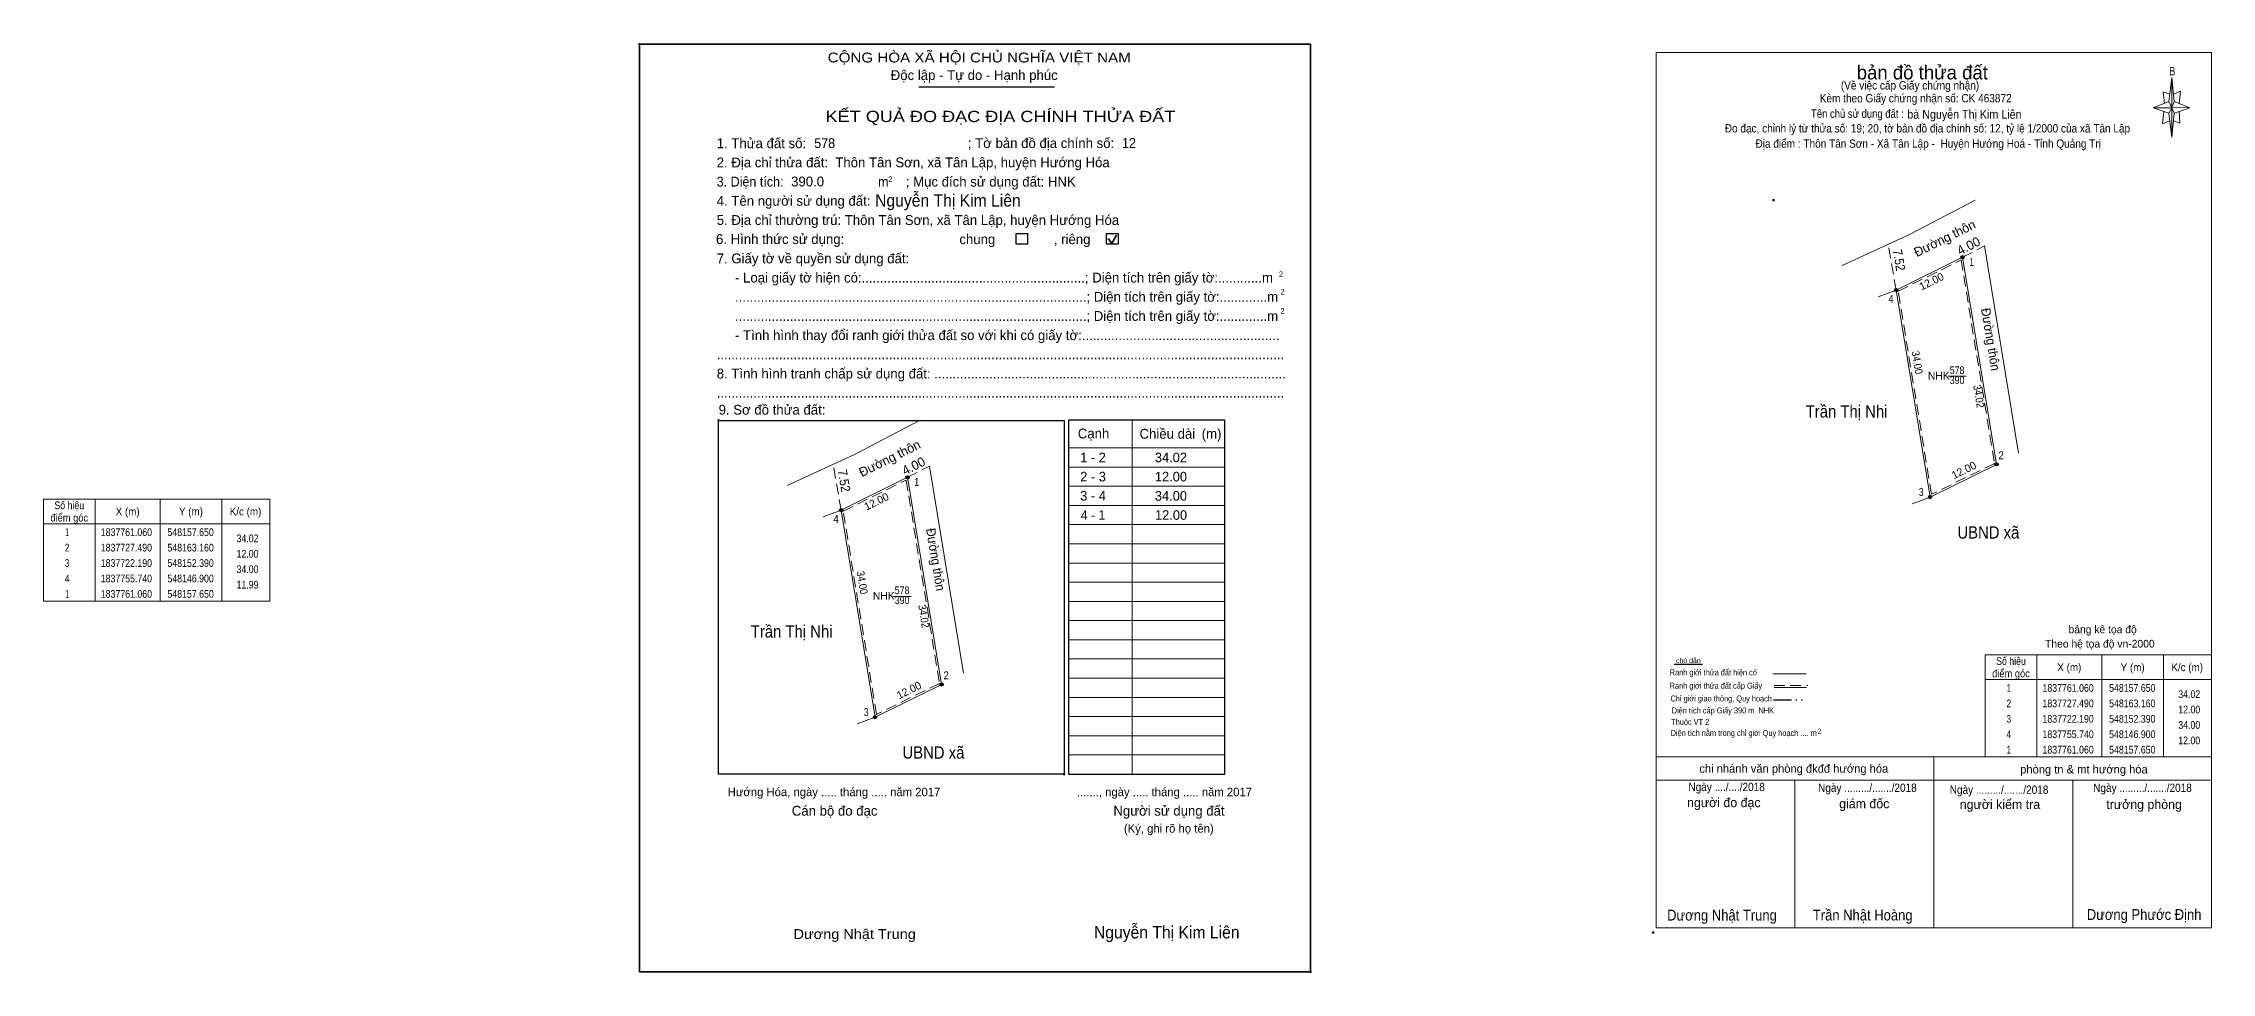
# Model space of a CAD drawing. Header units: metres. Extents: x 548018 to 548789, y 1837681 to 1837840.
# Drawn here: x 548017.7 to 548368.9, y 1837680.8 to 1837831.4 of the extents above; entities that cross this region are included whole.
import ezdxf
from ezdxf.enums import TextEntityAlignment as Align

# ---------------------------------------------------------------- set-up
doc = ezdxf.new("R2010")
doc.units = ezdxf.units.M
doc.header["$LTSCALE"] = 0.58
doc.header["$PDMODE"] = 32
doc.header["$PDSIZE"] = 0.29
doc.linetypes.add('DASH_DOUBLE_DOT', pattern=[9.2, 5, -1.2, 0.3, -1.2, 0.3, -1.2])
doc.linetypes.add('MEDIUM_DASHED', pattern=[4.5, 3, -1.5])
for name, color, linetype, lineweight in [('1', 7, 'Continuous', 13), ('10', 7, 'Continuous', 13), ('11', 7, 'Continuous', 25), ('2', 7, 'Continuous', 35), ('27', 7, 'Continuous', 13), ('4', 7, 'Continuous', 13), ('50', 7, 'Continuous', 25), ('63', 7, 'Continuous', 13)]:
    doc.layers.add(name, color=color, linetype=linetype, lineweight=lineweight)
for name, color, linetype in [('15', 7, 'Continuous'), ('36', 7, 'Continuous'), ('48', 7, 'Continuous'), ('52', 7, 'Continuous'), ('6', 7, 'Continuous'), ('9', 7, 'Continuous')]:
    doc.layers.add(name, color=color, linetype=linetype)

msp = doc.modelspace()

# ---------------------------------------------------------------- hatches: boundary and pattern name
at = {"layer": '11'}
for points in [[(548157.9091, 1837761.06, 1), (548157.3909, 1837761.06, 1)], [(548147.1591, 1837755.74, 1), (548146.6409, 1837755.74, 1)], [(548163.4191, 1837727.49, 1), (548162.9009, 1837727.49, 1)], [(548152.6491, 1837722.19, 1), (548152.1309, 1837722.19, 1)], [(548152.6491, 1837722.19, 1), (548152.1309, 1837722.19, 1)]]:
    msp.add_hatch(color=256, dxfattribs=at).paths.add_polyline_path(points)
at = {"layer": '4'}
for points in [[(548328.7991, 1837796.72, 1), (548328.2809, 1837796.72, 1)], [(548318.0491, 1837791.4, 1), (548317.5309, 1837791.4, 1)], [(548334.3091, 1837763.15, 1), (548333.7909, 1837763.15, 1)], [(548323.5391, 1837757.85, 1), (548323.0209, 1837757.85, 1)], [(548323.5391, 1837757.85, 1), (548323.0209, 1837757.85, 1)]]:
    msp.add_hatch(color=256, dxfattribs=at).paths.add_polyline_path(points)

# ---------------------------------------------------------------- linework, layer by layer
at = {"layer": '1', "lineweight": 25}
for p, q in [((548159.49, 1837824.34), (548181.47, 1837824.34)), ((548209.05, 1837712.96), (548209.05, 1837770.31))]:
    msp.add_line(p, q, dxfattribs=at)
at = {"layer": '1', "lineweight": 35}
for p, q in [((548190.14, 1837799.78), (548190.76, 1837798.97)), ((548190.76, 1837798.97), (548191.51, 1837800.32))]:
    msp.add_line(p, q, dxfattribs=at)
at = {"layer": '1'}
for p, q in [((548194.03, 1837770.31), (548194.03, 1837712.96)), ((548183.74, 1837765.83), (548201.14, 1837765.83)), ((548201.14, 1837765.83), (548209.05, 1837765.83)), ((548183.74, 1837762.72), (548201.14, 1837762.72)), ((548201.14, 1837762.72), (548209.05, 1837762.72)), ((548183.74, 1837759.61), (548201.14, 1837759.61)), ((548201.14, 1837759.61), (548209.05, 1837759.61)), ((548183.74, 1837756.5), (548201.14, 1837756.5)), ((548201.14, 1837756.5), (548209.05, 1837756.5)), ((548183.74, 1837753.39), (548201.14, 1837753.39)), ((548201.14, 1837753.39), (548209.05, 1837753.39)), ((548183.74, 1837750.28), (548201.14, 1837750.28)), ((548201.14, 1837750.28), (548209.05, 1837750.28)), ((548183.74, 1837747.17), (548201.14, 1837747.17)), ((548201.14, 1837747.17), (548209.05, 1837747.17)), ((548183.74, 1837744.06), (548201.14, 1837744.06)), ((548201.14, 1837744.06), (548209.05, 1837744.06)), ((548183.74, 1837740.95), (548201.14, 1837740.95)), ((548183.74, 1837737.84), (548201.14, 1837737.84)), ((548201.14, 1837740.95), (548209.05, 1837740.95)), ((548201.14, 1837737.84), (548209.05, 1837737.84)), ((548183.74, 1837734.73), (548201.14, 1837734.73)), ((548201.14, 1837734.73), (548209.05, 1837734.73)), ((548183.74, 1837731.62), (548201.14, 1837731.62)), ((548201.14, 1837731.62), (548209.05, 1837731.62)), ((548183.74, 1837728.51), (548201.14, 1837728.51)), ((548201.14, 1837728.51), (548209.05, 1837728.51)), ((548183.74, 1837725.4), (548201.14, 1837725.4)), ((548201.14, 1837725.4), (548209.05, 1837725.4)), ((548183.74, 1837722.29), (548201.14, 1837722.29)), ((548201.14, 1837722.29), (548209.05, 1837722.29)), ((548183.74, 1837719.18), (548201.14, 1837719.18)), ((548201.14, 1837719.18), (548209.05, 1837719.18)), ((548183.74, 1837716.07), (548201.14, 1837716.07)), ((548201.14, 1837716.07), (548209.05, 1837716.07))]:
    msp.add_line(p, q, dxfattribs=at)
at = {"layer": '1', "lineweight": 25}
msp.add_lwpolyline([(548127.05, 1837770.29), (548183.01, 1837770.29), (548183.01, 1837712.96), (548127.05, 1837712.96)], close=True, dxfattribs=at)
msp.add_lwpolyline([(548209.05, 1837770.31), (548183.74, 1837770.31), (548183.74, 1837712.96), (548209.05, 1837712.96), (548209.05, 1837713.52)], dxfattribs=at)
at = {"layer": '1'}
msp.add_lwpolyline([(548157.65, 1837761.06), (548163.16, 1837727.49), (548152.39, 1837722.19), (548146.9, 1837755.74)], close=True, dxfattribs=at)
msp.add_lwpolyline([(548157.65, 1837761.06), (548163.16, 1837727.49), (548152.39, 1837722.19), (548146.9, 1837755.74)], close=True, dxfattribs=at)
at = {"layer": '1', "linetype": 'MEDIUM_DASHED'}
msp.add_lwpolyline([(548157.42, 1837760.61), (548162.83, 1837727.66), (548152.62, 1837722.64), (548147.23, 1837755.57)], close=True, dxfattribs=at)
at = {"layer": '1'}
for p in [(548114.24, 1837831.23), (548127.05, 1837770.29), (548183.01, 1837712.96), (548222.91, 1837680.94)]:
    msp.add_point(p, dxfattribs=at)
at = {"layer": '10'}
for p, q in [((548149.08, 1837764.74), (548159.71, 1837770.31)), ((548138.15, 1837759.73), (548149.06, 1837764.73)), ((548166.71, 1837729.33), (548161.21, 1837762.88))]:
    msp.add_line(p, q, dxfattribs=at)
at = {"layer": '10', "linetype": 'MEDIUM_DASHED'}
msp.add_line((548146.9, 1837755.74), (548145.61, 1837763.15), dxfattribs=at)
at = {"layer": '10'}
msp.add_lwpolyline([(548152.39, 1837722.19), (548146.9, 1837755.74), (548157.65, 1837761.06), (548163.16, 1837727.49)], close=True, dxfattribs=at)
at = {"layer": '11'}
for centre in [(548157.65, 1837761.06), (548146.9, 1837755.74), (548163.16, 1837727.49), (548152.39, 1837722.19), (548152.39, 1837722.19)]:
    msp.add_circle(centre, 0.2591, dxfattribs=at)
at = {"layer": '2'}
msp.add_lwpolyline([(548114.24, 1837831.23), (548222.91, 1837831.23), (548222.91, 1837680.94), (548114.24, 1837680.94)], close=True, dxfattribs=at)
at = {"layer": '27', "linetype": 'MEDIUM_DASHED'}
msp.add_line((548157.65, 1837761.06), (548161.21, 1837762.88), dxfattribs=at)
at = {"layer": '27'}
for p, q in [((548146.9, 1837755.74), (548143.99, 1837754.64)), ((548152.39, 1837722.19), (548149.48, 1837721.09))]:
    msp.add_line(p, q, dxfattribs=at)
at = {"layer": '4'}
for p, q in [((548361.94, 1837821.94), (548362.44, 1837825.84)), ((548362.84, 1837821.94), (548365.34, 1837820.94)), ((548361.94, 1837820.04), (548359.44, 1837820.94)), ((548362.84, 1837820.04), (548362.44, 1837816.14)), ((548363.74, 1837818.44), (548362.74, 1837818.84)), ((548363.64, 1837820.34), (548363.74, 1837818.44)), ((548319.97, 1837800.4), (548330.6, 1837805.97)), ((548309.04, 1837795.39), (548319.95, 1837800.39)), ((548337.6, 1837764.99), (548332.1, 1837798.54)), ((548317.79, 1837791.4), (548314.88, 1837790.3)), ((548326.14, 1837777.43), (548329.11, 1837777.43)), ((548323.28, 1837757.85), (548320.37, 1837756.75)), ((548297.82, 1837729.23), (548303.2, 1837729.23)), ((548298.02, 1837726.99), (548303.29, 1837726.99)), ((548278.89, 1837715.77), (548368.89, 1837715.77)), ((548278.89, 1837715.77), (548368.89, 1837715.77)), ((548278.89, 1837715.77), (548368.89, 1837715.77)), ((548323.89, 1837688.07), (548323.89, 1837715.77)), ((548278.89, 1837711.97), (548368.69, 1837711.97)), ((548301.39, 1837688.07), (548301.39, 1837711.97)), ((548346.39, 1837688.07), (548346.39, 1837711.97)), ((548368.89, 1837688.07), (548278.89, 1837688.07))]:
    msp.add_line(p, q, dxfattribs=at)
at = {"layer": '4', "linetype": 'MEDIUM_DASHED'}
for p, q in [((548317.79, 1837791.4), (548316.5, 1837798.81)), ((548328.54, 1837796.72), (548332.1, 1837798.54)), ((548298.02, 1837727.31), (548303.46, 1837727.31))]:
    msp.add_line(p, q, dxfattribs=at)
at = {"layer": '4', "lineweight": 25}
msp.add_line((548286.44, 1837730.72), (548281.82, 1837730.72), dxfattribs=at)
at = {"layer": '4', "linetype": 'DASH_DOUBLE_DOT', "lineweight": 25}
msp.add_line((548297.92, 1837725.02), (548303.16, 1837725.02), dxfattribs=at)
at = {"layer": '4'}
for points in [[(548278.89, 1837829.87), (548368.89, 1837829.87), (548368.89, 1837688.07), (548278.89, 1837688.07)], [(548362.44, 1837825.84), (548362.84, 1837821.94), (548362.44, 1837820.94)], [(548362.44, 1837820.94), (548359.44, 1837820.94), (548361.94, 1837821.94), (548362.84, 1837820.04), (548365.34, 1837820.94), (548362.44, 1837821.04)], [(548362.44, 1837820.94), (548362.44, 1837816.14), (548361.94, 1837820.04)], [(548323.28, 1837757.85), (548317.79, 1837791.4), (548328.54, 1837796.72), (548334.05, 1837763.15)], [(548328.54, 1837796.72), (548334.05, 1837763.15), (548323.28, 1837757.85), (548317.79, 1837791.4)], [(548328.54, 1837796.72), (548334.05, 1837763.15), (548323.28, 1837757.85), (548317.79, 1837791.4)]]:
    msp.add_lwpolyline(points, close=True, dxfattribs=at)
for points in [[(548362.44, 1837820.94), (548361.94, 1837821.94), (548359.44, 1837820.94)], [(548362.14, 1837823.14), (548361.04, 1837823.54), (548361.24, 1837821.64)], [(548362.74, 1837823.14), (548363.84, 1837823.64), (548363.64, 1837821.64)], [(548361.14, 1837820.34), (548360.94, 1837818.34), (548362.04, 1837818.84)], [(548362.44, 1837820.94), (548362.84, 1837820.04), (548365.34, 1837820.94)]]:
    msp.add_lwpolyline(points, dxfattribs=at)
at = {"layer": '4', "linetype": 'MEDIUM_DASHED'}
msp.add_lwpolyline([(548328.31, 1837796.27), (548333.72, 1837763.32), (548323.51, 1837758.3), (548318.12, 1837791.23)], close=True, dxfattribs=at)
at = {"layer": '4', "lineweight": 25}
for centre in [(548328.54, 1837796.72), (548317.79, 1837791.4), (548334.05, 1837763.15), (548323.28, 1837757.85), (548323.28, 1837757.85)]:
    msp.add_circle(centre, 0.2591, dxfattribs=at)
at = {"layer": '4'}
for p in [(548297.94, 1837805.95), (548278.42, 1837687.29)]:
    msp.add_point(p, dxfattribs=at)
at = {"layer": '50'}
for points in [[(548175.22, 1837800.58), (548177.08, 1837800.58), (548177.08, 1837798.84), (548175.22, 1837798.84)], [(548189.9, 1837800.58), (548191.77, 1837800.58), (548191.77, 1837798.84), (548189.9, 1837798.84)]]:
    msp.add_lwpolyline(points, close=True, dxfattribs=at)
at = {"layer": '63'}
for p, q in [((548026.07, 1837757.51), (548026.07, 1837741.01)), ((548036.57, 1837757.51), (548036.57, 1837741.01)), ((548046.57, 1837757.51), (548046.57, 1837741.01)), ((548017.67, 1837753.51), (548054.37, 1837753.51)), ((548155.25, 1837741.77), (548158.22, 1837741.77)), ((548340.59, 1837732.27), (548340.59, 1837715.77)), ((548351.09, 1837732.27), (548351.09, 1837715.77)), ((548361.09, 1837732.27), (548361.09, 1837715.77)), ((548332.19, 1837728.27), (548368.89, 1837728.27))]:
    msp.add_line(p, q, dxfattribs=at)
for points in [[(548017.67, 1837757.51), (548054.37, 1837757.51), (548054.37, 1837741.01), (548017.67, 1837741.01)], [(548332.19, 1837732.27), (548368.89, 1837732.27), (548368.89, 1837715.77), (548332.19, 1837715.77)]]:
    msp.add_lwpolyline(points, close=True, dxfattribs=at)

# ---------------------------------------------------------------- texts
at = {"layer": '1'}
for s, height, width, p in [('CỘNG HÒA XÃ HỘI CHỦ NGHĨA VIỆT NAM', 1.596, 1.15, (548144.72, 1837828.28)), ('3. Diện tích:', 1.596, 0.95, (548126.74, 1837808.17)), ('m', 1.596, 0.95, (548152.87, 1837808.17)), ('2', 0.912, 0.9, (548154.52, 1837808.9)), ('2', 0.912, 0.9, (548217.81, 1837793.51)), ('2', 0.912, 0.9, (548218.06, 1837790.67)), ('2', 0.912, 0.9, (548218.06, 1837787.56)), ('Dương Nhật Trung', 1.596, 1.1, (548139.18, 1837686.25))]:
    msp.add_text(s, height=height, dxfattribs=dict(at, width=width)).set_placement(p)
for s, height, p in [('Độc lập - Tự do - Hạnh phúc', 1.596, (548154.93, 1837825.43)), ('1. Thửa đất số:', 1.596, (548126.74, 1837814.39)), ('; Tờ bản đồ địa chính số:', 1.596, (548167.42, 1837814.41)), ('2. Địa chỉ thửa đất:', 1.596, (548126.74, 1837811.28)), ('; Mục đích sử dụng đất: HNK', 1.596, (548157.37, 1837808.17)), ('4. Tên người sử dụng đất:', 1.596, (548126.74, 1837805.06)), ('5. Địa chỉ thường trú: Thôn Tân Sơn, xã Tân Lập, huyện Hướng Hóa', 1.596, (548126.74, 1837801.95)), ('7. Giấy tờ về quyền sử dụng đất:', 1.596, (548126.74, 1837795.73)), ('chung                , riêng', 1.596, (548166.05, 1837798.84)), ('     - Loại giấy tờ hiện có:.............................................................; Diện tích trên giấy tờ:............m', 1.596, (548126.74, 1837792.62)), ('     ................................................................................................; Diện tích trên giấy tờ:.............m', 1.596, (548126.74, 1837789.51)), ('     ................................................................................................; Diện tích trên giấy tờ:.............m', 1.596, (548126.74, 1837786.4)), ('     - Tình hình thay đổi ranh giới thửa đất so với khi có giấy tờ:......................................................', 1.596, (548126.74, 1837783.29)), ('...........................................................................................................................................................', 1.596, (548126.74, 1837780.18)), ('8. Tình hình tranh chấp sử dụng đất: ................................................................................................', 1.596, (548126.74, 1837777.07)), ('...........................................................................................................................................................', 1.596, (548126.74, 1837773.96)), ('9. Sơ đồ thửa đất:', 1.596, (548127.05, 1837771.21)), ('Cạnh', 1.596, (548185.23, 1837767.36)), ('Chiều dài', 1.596, (548195.23, 1837767.31)), ('(m)', 1.596, (548205.3, 1837767.33)), ('Hướng Hóa, ngày ..... tháng ..... năm 2017', 1.368, (548128.51, 1837709.39)), ('......., ngày ..... tháng ..... năm 2017', 1.368, (548185.08, 1837709.39)), ('Cán bộ đo đạc', 1.596, (548138.9, 1837706.23)), ('Người sử dụng đất', 1.596, (548190.99, 1837706.23)), ('(Ký, ghi rõ họ tên)', 1.368, (548192.7, 1837703.48))]:
    msp.add_text(s, height=height, dxfattribs=at).set_placement(p)
for s, height, width, p in [('KẾT QUẢ ĐO ĐẠC ĐỊA CHÍNH THỬA ĐẤT', 1.824, 1.2, (548172.705, 1837818.62)), ('578', 1.25, 0.85, (548156.765, 1837742.12)), ('390', 1.25, 0.85, (548156.77, 1837740.51))]:
    msp.add_text(s, height=height, dxfattribs=dict(at, width=width)).set_placement(p, align=Align.CENTER)
msp.add_text('NHK', height=1.25, dxfattribs=at).set_placement((548153.795, 1837741.24), align=Align.CENTER)
at = {"layer": '10'}
for s, rotation, p in [('Đường thôn', 26.33, (548150.25, 1837761.07)), ('4.00', 27.078, (548157.23, 1837761.34))]:
    msp.add_text(s, height=1.5, rotation=rotation, dxfattribs=at).set_placement(p)
at = {"layer": '10', "width": 0.95}
for s, rotation, p in [('7.52', 279.904, (548146.32, 1837762.2)), ('Đường thôn', 279.321, (548160.64, 1837752.69))]:
    msp.add_text(s, height=1.5, rotation=rotation, dxfattribs=at).set_placement(p)
at = {"layer": '15', "width": 0.95}
for p in [(548164.19, 1837804.93), (548199.635, 1837686.34)]:
    msp.add_text('Nguyễn Thị Kim Liên', height=2, dxfattribs=at).set_placement(p, align=Align.CENTER)
at = {"layer": '36', "width": 0.9}
for s, p in [('Trần Thị Nhi', (548138.875, 1837735.08)), ('UBND xã', (548161.845, 1837715.47))]:
    msp.add_text(s, height=2, dxfattribs=at).set_placement(p, align=Align.CENTER)
at = {"layer": '4'}
for s, height, width, p in [('(Về việc cấp Giấy chứng nhận)', 1.35, 0.9, (548320.035, 1837823.89)), ('B', 1.378, 0.8, (548362.51, 1837826.19)), ('Kèm theo Giấy chứng nhận số: CK 463872', 1.35, 0.9, (548320.95, 1837821.81)), ('Đo đạc, chỉnh lý từ thửa số: 19; 20, tờ bản đồ địa chính số: 12, tỷ lệ 1/2000 của xã Tân Lập', 1.35, 0.9, (548322.855, 1837816.93)), ('Tên chủ sử dụng đất :', 1.35, 0.85, (548311.505, 1837819.31)), ('Địa điểm : Thôn Tân Sơn - Xã Tân Lập -  Huyện Hướng Hoá - Tỉnh Quảng Trị ', 1.35, 0.9, (548323.205, 1837814.46)), ('1', 1.296, 0.75, (548330.02, 1837795.32)), ('4', 1.296, 0.9, (548316.955, 1837789.32)), ('578', 1.25, 0.85, (548327.655, 1837777.78)), ('390', 1.25, 0.85, (548327.66, 1837776.17)), ('Trần Thị Nhi', 2, 0.9, (548309.76, 1837770.74)), ('2', 1.296, 0.9, (548334.79, 1837763.98)), ('3', 1.296, 0.8, (548321.85, 1837758.03)), ('UBND xã', 2, 0.9, (548332.725, 1837751.13)), ('chú dẫn', 0.7999, 1.05, (548284.13, 1837730.96)), ('Ranh giới thửa đất cấp Giấy', 0.96, 0.9, (548288.59, 1837726.81)), ('Ranh giới thửa đất hiện có ', 0.96, 0.9, (548288.335, 1837728.96)), ('Chỉ giới giao thông, Quy hoạch', 0.96, 0.9, (548289.45, 1837724.74)), ('Diện tích cấp Giấy 390 m  NHK', 0.96, 0.9, (548289.725, 1837722.8)), ('Thuộc VT 2', 0.96, 0.9, (548284.425, 1837720.95)), ('Diện tích nằm trong chỉ giới Quy hoạch .... m', 0.96, 0.9, (548293.095, 1837719.15)), ('2', 0.8, 0.8, (548305.38, 1837719.53)), ('Ngày ..../..../2018', 1.35, 0.9, (548290.33, 1837710.21)), ('Ngày ........./......./2018', 1.35, 0.9, (548313.13, 1837710.08)), ('Ngày ........./......./2018', 1.35, 0.9, (548334.46, 1837709.77)), ('Ngày ........./......./2018', 1.35, 0.9, (548357.69, 1837710.07)), ('Dương Nhật Trung', 1.75, 0.9, (548289.575, 1837689.24)), ('Trần Nhật Hoàng', 1.75, 0.9, (548312.37, 1837689.25)), ('Dương Phước Định', 1.75, 0.9, (548357.955, 1837689.34))]:
    msp.add_text(s, height=height, dxfattribs=dict(at, width=width)).set_placement(p, align=Align.CENTER)
for s, height, p in [('bản đồ thửa đất', 2.25, (548322.025, 1837825.53)), ('NHK', 1.25, (548324.685, 1837776.9)), ('Theo hệ tọa độ vn-2000', 1.25, (548350.785, 1837733.47)), ('bảng kê tọa độ', 1.25, (548351.235, 1837735.79)), ('chi nhánh văn phòng đkđđ hướng hóa', 1.35, (548301.21, 1837713.19)), ('phòng tn & mt hướng hóa', 1.35, (548348.205, 1837713.07)), ('người đo đạc', 1.5, (548289.875, 1837707.61)), ('giám đốc', 1.5, (548312.625, 1837707.43)), ('người kiểm tra', 1.5, (548334.605, 1837707.31)), ('trưởng phòng', 1.5, (548357.945, 1837707.31))]:
    msp.add_text(s, height=height, dxfattribs=at).set_placement(p, align=Align.CENTER)
at = {"layer": '4', "width": 0.9}
msp.add_text('bà Nguyễn Thị Kim Liên', height=1.44, dxfattribs=at).set_placement((548319.6, 1837819.16))
at = {"layer": '4'}
for s, rotation, p in [('Đường thôn', 26.33, (548321.14, 1837796.73)), ('4.00', 27.078, (548328.12, 1837797))]:
    msp.add_text(s, height=1.5, rotation=rotation, dxfattribs=at).set_placement(p)
for s, rotation, width, p in [('7.52', 279.904, 0.9, (548317.21, 1837797.86)), ('Đường thôn', 279.321, 0.95, (548331.53, 1837788.35))]:
    msp.add_text(s, height=1.5, rotation=rotation, dxfattribs=dict(at, width=width)).set_placement(p)
for rotation, p in [(26.33, (548323.7878, 1837792.2441)), (26.202, (548329.044, 1837761.657))]:
    msp.add_text('12.00', height=1.25, rotation=rotation, dxfattribs=at).set_placement(p, align=Align.CENTER)
at = {"layer": '4', "width": 0.9}
for s, rotation, p in [('34.00', 279.293, (548320.5899, 1837779.5559)), ('34.02', 279.321, (548330.57, 1837774.0912))]:
    msp.add_text(s, height=1.25, rotation=rotation, dxfattribs=at).set_placement(p, align=Align.CENTER)
at = {"layer": '48'}
msp.add_text('6. Hình thức sử dụng:', height=1.596, dxfattribs=at).set_placement((548126.63, 1837798.86))
at = {"layer": '52'}
for s, p in [('1 - 2', (548187.695, 1837763.5)), ('34.02', (548200.315, 1837763.5)), ('3 - 4', (548187.695, 1837757.28)), ('2 - 3', (548187.7, 1837760.39)), ('34.00', (548200.315, 1837757.28)), ('12.00', (548200.315, 1837760.39)), ('12.00', (548200.335, 1837754.17))]:
    msp.add_text(s, height=1.555, dxfattribs=at).set_placement(p, align=Align.CENTER)
at = {"layer": '52', "width": 0.95}
msp.add_text('4 - 1', height=1.555, dxfattribs=at).set_placement((548187.7, 1837754.17), align=Align.CENTER)
at = {"layer": '6', "width": 0.95}
for s, p in [('578', (548142.54, 1837814.41)), ('12', (548192.39, 1837814.43))]:
    msp.add_text(s, height=1.596, dxfattribs=at).set_placement(p)
at = {"layer": '6'}
for s, p in [('Thôn Tân Sơn, xã Tân Lập, huyện Hướng Hóa', (548145.95, 1837811.29)), ('390.0', (548138.79, 1837808.19))]:
    msp.add_text(s, height=1.596, dxfattribs=at).set_placement(p)
at = {"layer": '63'}
for s, width, p in [('điểm góc', 0.9, (548021.87, 1837753.89)), ('Số hiệu', 0.85, (548021.87, 1837755.89)), ('X (m)', 0.95, (548031.32, 1837754.89)), ('Y (m)', 0.95, (548041.575, 1837754.89)), ('K/c (m)', 0.95, (548050.415, 1837754.89)), ('1', 0.65, (548021.515, 1837751.54)), ('1837761.060', 0.85, (548031.12, 1837751.54)), ('548157.650', 0.85, (548041.52, 1837751.54)), ('2', 0.8, (548021.52, 1837749.04)), ('1837727.490', 0.85, (548031.12, 1837749.04)), ('548163.160', 0.85, (548041.52, 1837749.04)), ('4', 0.8, (548021.525, 1837744.04)), ('3', 0.75, (548021.52, 1837746.54)), ('1837722.190', 0.85, (548031.12, 1837746.54)), ('1837755.740', 0.85, (548031.12, 1837744.04)), ('548152.390', 0.85, (548041.52, 1837746.54)), ('548146.900', 0.85, (548041.52, 1837744.04)), ('1', 0.65, (548021.515, 1837741.54)), ('1837761.060', 0.85, (548031.12, 1837741.54)), ('548157.650', 0.85, (548041.52, 1837741.54)), ('Số hiệu', 0.85, (548336.39, 1837730.65)), ('X (m)', 0.95, (548345.84, 1837729.65)), ('Y (m)', 0.95, (548356.095, 1837729.65)), ('K/c (m)', 0.95, (548364.935, 1837729.65)), ('điểm góc', 0.9, (548336.39, 1837728.65)), ('1', 0.65, (548336.035, 1837726.3)), ('1837761.060', 0.85, (548345.64, 1837726.3)), ('548157.650', 0.85, (548356.04, 1837726.3)), ('2', 0.8, (548336.04, 1837723.8)), ('1837727.490', 0.85, (548345.64, 1837723.8)), ('548163.160', 0.85, (548356.04, 1837723.8)), ('4', 0.8, (548336.045, 1837718.8)), ('3', 0.75, (548336.04, 1837721.3)), ('1837722.190', 0.85, (548345.64, 1837721.3)), ('1837755.740', 0.85, (548345.64, 1837718.8)), ('548152.390', 0.85, (548356.04, 1837721.3)), ('548146.900', 0.85, (548356.04, 1837718.8)), ('1', 0.65, (548336.035, 1837716.3)), ('1837761.060', 0.85, (548345.64, 1837716.3)), ('548157.650', 0.85, (548356.04, 1837716.3))]:
    msp.add_text(s, height=1.25, dxfattribs=dict(at, width=width)).set_placement(p, align=Align.CENTER)
for rotation, p in [(26.33, (548152.8928, 1837756.5817)), (26.202, (548158.154, 1837725.997))]:
    msp.add_text('12.00', height=1.25, rotation=rotation, dxfattribs=at).set_placement(p, align=Align.CENTER)
at = {"layer": '63', "width": 0.85}
for s, p in [('34.02', (548052.52, 1837750.54)), ('12.00', (548052.52, 1837748.04)), ('34.00', (548052.52, 1837745.54)), ('11.99', (548052.52, 1837743.04)), ('34.02', (548367.04, 1837725.3)), ('12.00', (548367.04, 1837722.8)), ('34.00', (548367.04, 1837720.3)), ('12.00', (548367.04, 1837717.8))]:
    msp.add_text(s, height=1.25, dxfattribs=at).set_placement(p, align=Align.RIGHT)
at = {"layer": '63', "width": 0.9}
for s, rotation, p in [('34.00', 279.293, (548149.6999, 1837743.8959)), ('34.02', 279.321, (548159.68, 1837738.4312))]:
    msp.add_text(s, height=1.25, rotation=rotation, dxfattribs=at).set_placement(p, align=Align.CENTER)
at = {"layer": '9'}
for s, width, p in [('1', 0.75, (548159.135, 1837759.66)), ('4', 0.95, (548146.07, 1837753.66)), ('2', 0.9, (548163.905, 1837728.32)), ('3', 0.8, (548150.96, 1837722.37))]:
    msp.add_text(s, height=1.296, dxfattribs=dict(at, width=width)).set_placement(p, align=Align.CENTER)

doc.saveas('drawing.dxf')
